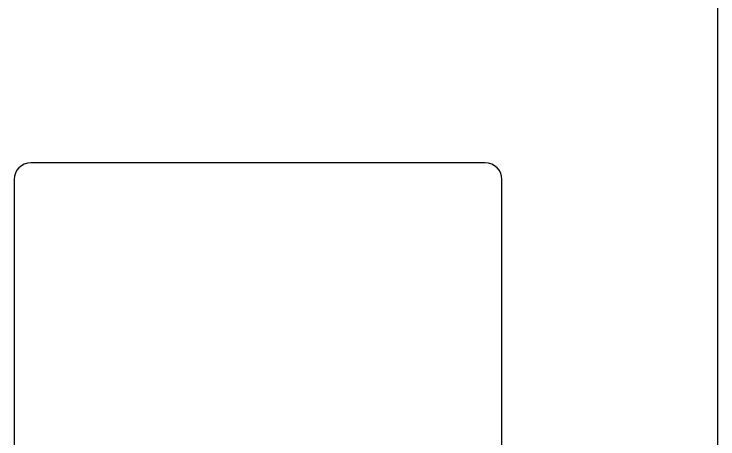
# Model space of a CAD drawing. Header units: millimetres. Extents: x -9 to 276, y -90 to 14.
# Drawn here: x 254.64 to 275.7, y -77.47 to -64.75 of the extents above; entities that cross this region are included whole.
import ezdxf

# ---------------------------------------------------------------- set-up
doc = ezdxf.new("R2010")
doc.units = ezdxf.units.MM
doc.layers.add('BLACK', color=7, linetype='CONTINUOUS')

msp = doc.modelspace()

# ---------------------------------------------------------------- linework, layer by layer
at = {"layer": 'BLACK', "linetype": 'Continuous'}
for p, q in [((275.701453, -83.45), (275.701452, -30.138199)), ((268.739675, -69.2041), (255.139676, -69.2041)), ((254.639675, -69.704101), (254.639675, -82.704099)), ((269.239675, -82.7041), (269.239675, -69.7041))]:
    msp.add_line(p, q, dxfattribs=at)
at = {"layer": 'BLACK'}
for centre, radius, start, end in [((255.139676, -69.704101), 0.500001, 90, 180), ((268.73965, -69.70415), 0.50005, 0.0057293, 89.9971355)]:
    msp.add_arc(centre, radius, start, end, dxfattribs=at)

doc.saveas('drawing.dxf')
